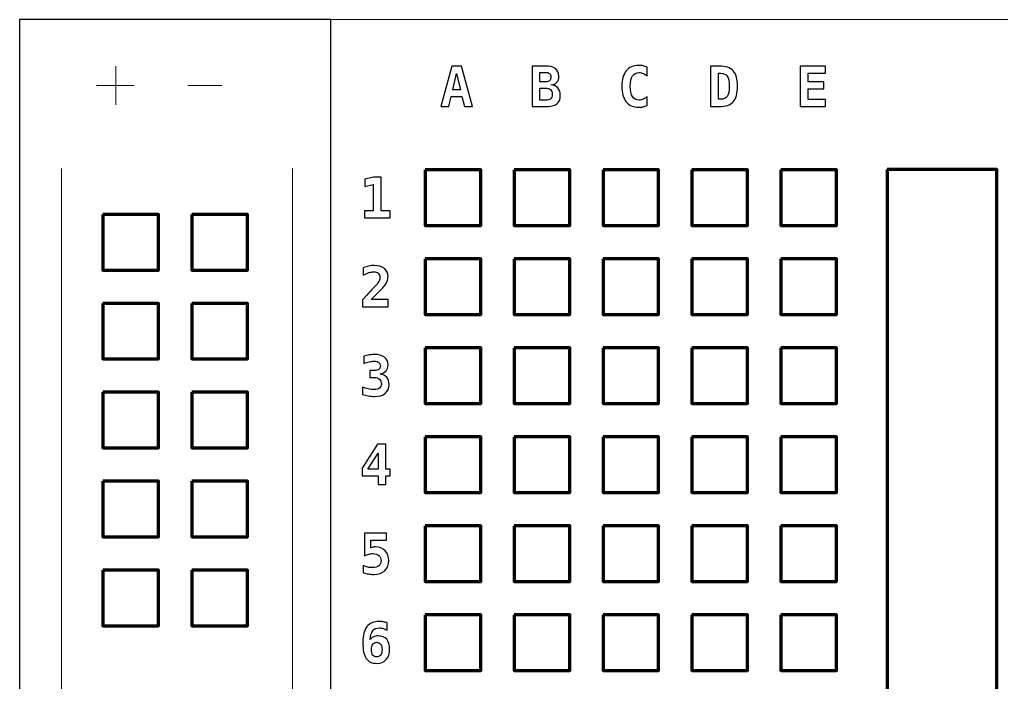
# Model space of a CAD drawing. Header units: centimetres. Extents: x -16.4 to -4.5, y -20.8 to -8.9.
# Drawn here: x -13.135 to -10.331, y -12.86 to -10.968 of the extents above; entities that cross this region are included whole.
import ezdxf

# ---------------------------------------------------------------- set-up
doc = ezdxf.new("R2010")
doc.units = ezdxf.units.CM
doc.header["$MEASUREMENT"] = 0
doc.layers.add('Layer 1', color=7, linetype='Continuous')

msp = doc.modelspace()

# ---------------------------------------------------------------- linework, layer by layer
at = {"layer": 'Layer 1', "color": 250, "lineweight": 25}
msp.add_open_spline([(-13.13514, -10.9682), (-13.13514, -10.9682), (-12.24614, -10.9682), (-12.24614, -10.9682), (-12.24614, -10.9682), (-12.24614, -10.9682), (-12.24614, -19.3502), (-12.24614, -19.3502), (-12.24614, -19.3502), (-12.24614, -19.3502), (-13.13514, -19.3502), (-13.13514, -19.3502), (-13.13514, -19.3502), (-13.13514, -19.3502), (-13.13514, -10.9682), (-13.13514, -10.9682)], degree=3, knots=[0, 0, 0, 0, 0.25, 0.25, 0.25, 0.25, 0.5, 0.5, 0.5, 0.5, 0.75, 0.75, 0.75, 0.75, 1, 1, 1, 1], dxfattribs=at)
at = {"layer": 'Layer 1', "color": 250, "lineweight": 5}
msp.add_open_spline([(-12.24632, -10.9682), (-12.24632, -10.9682), (-8.75382, -10.9682), (-8.75382, -10.9682), (-8.75382, -10.9682), (-8.75382, -10.9682), (-8.75382, -19.3502), (-8.75382, -19.3502), (-8.75382, -19.3502), (-8.75382, -19.3502), (-12.24632, -19.3502), (-12.24632, -19.3502), (-12.24632, -19.3502), (-12.24632, -19.3502), (-12.24632, -10.9682), (-12.24632, -10.9682)], degree=3, knots=[0, 0, 0, 0, 0.25, 0.25, 0.25, 0.25, 0.5, 0.5, 0.5, 0.5, 0.75, 0.75, 0.75, 0.75, 1, 1, 1, 1], dxfattribs=at)
at = {"layer": 'Layer 1', "lineweight": 20}
for points, knots in [([(-12.86072, -11.21167), (-12.86072, -11.21167), (-12.86072, -11.15647), (-12.86072, -11.15647), (-12.86072, -11.15647), (-12.86072, -11.15647), (-12.91574, -11.15647), (-12.91574, -11.15647), (-12.91574, -11.15647), (-12.91574, -11.15647), (-12.86072, -11.15647), (-12.86072, -11.15647), (-12.86072, -11.15647), (-12.86072, -11.15647), (-12.86072, -11.10128), (-12.86072, -11.10128), (-12.86072, -11.10128), (-12.86072, -11.10128), (-12.86072, -11.15647), (-12.86072, -11.15647), (-12.86072, -11.15647), (-12.86072, -11.15647), (-12.80824, -11.15647), (-12.80824, -11.15647), (-12.80824, -11.15647), (-12.80824, -11.15647), (-12.86072, -11.15647), (-12.86072, -11.15647), (-12.86072, -11.15647), (-12.86072, -11.15647), (-12.86072, -11.21167), (-12.86072, -11.21167)], [0, 0, 0, 0, 0.125, 0.125, 0.125, 0.125, 0.25, 0.25, 0.25, 0.25, 0.375, 0.375, 0.375, 0.375, 0.5, 0.5, 0.5, 0.5, 0.625, 0.625, 0.625, 0.625, 0.75, 0.75, 0.75, 0.75, 0.875, 0.875, 0.875, 0.875, 1, 1, 1, 1]), ([(-12.65478, -11.15647), (-12.65478, -11.15647), (-12.55786, -11.15647), (-12.55786, -11.15647), (-12.55786, -11.15647), (-12.55786, -11.15647), (-12.65478, -11.15647), (-12.65478, -11.15647)], [0, 0, 0, 0, 0.5, 0.5, 0.5, 0.5, 1, 1, 1, 1])]:
    msp.add_open_spline(points, degree=3, knots=knots, dxfattribs=at)
at = {"layer": 'Layer 1'}
for points, knots in [([(-11.90055, -11.10072), (-11.90055, -11.10072), (-11.87263, -11.10072), (-11.87263, -11.10072), (-11.87263, -11.10072), (-11.87263, -11.10072), (-11.84145, -11.21624), (-11.84145, -11.21624), (-11.84145, -11.21624), (-11.84145, -11.21624), (-11.86426, -11.21624), (-11.86426, -11.21624), (-11.86426, -11.21624), (-11.86426, -11.21624), (-11.87139, -11.18769), (-11.87139, -11.18769), (-11.87139, -11.18769), (-11.87139, -11.18769), (-11.90195, -11.18769), (-11.90195, -11.18769), (-11.90195, -11.18769), (-11.90195, -11.18769), (-11.90891, -11.21624), (-11.90891, -11.21624), (-11.90891, -11.21624), (-11.90891, -11.21624), (-11.93173, -11.21624), (-11.93173, -11.21624), (-11.93173, -11.21624), (-11.93173, -11.21624), (-11.90055, -11.10072), (-11.90055, -11.10072)], [0, 0, 0, 0, 0.125, 0.125, 0.125, 0.125, 0.25, 0.25, 0.25, 0.25, 0.375, 0.375, 0.375, 0.375, 0.5, 0.5, 0.5, 0.5, 0.625, 0.625, 0.625, 0.625, 0.75, 0.75, 0.75, 0.75, 0.875, 0.875, 0.875, 0.875, 1, 1, 1, 1]), ([(-11.67062, -11.10056), (-11.67062, -11.10056), (-11.63342, -11.10056), (-11.63342, -11.10056), (-11.63342, -11.10056), (-11.62056, -11.10056), (-11.61092, -11.10299), (-11.60445, -11.10788), (-11.60445, -11.10788), (-11.59799, -11.11274), (-11.59474, -11.12003), (-11.59474, -11.12972), (-11.59474, -11.12972), (-11.59474, -11.13717), (-11.59664, -11.14295), (-11.60047, -11.14713), (-11.60047, -11.14713), (-11.60427, -11.15132), (-11.60986, -11.15373), (-11.61723, -11.15441), (-11.61723, -11.15441), (-11.60841, -11.15529), (-11.60179, -11.15824), (-11.59733, -11.16331), (-11.59733, -11.16331), (-11.59287, -11.16836), (-11.59065, -11.17544), (-11.59065, -11.18452), (-11.59065, -11.18452), (-11.59065, -11.19567), (-11.594, -11.20372), (-11.60071, -11.20874), (-11.60071, -11.20874), (-11.60741, -11.21373), (-11.61832, -11.21624), (-11.63342, -11.21624), (-11.63342, -11.21624), (-11.63342, -11.21624), (-11.67062, -11.21624), (-11.67062, -11.21624), (-11.67062, -11.21624), (-11.67062, -11.21624), (-11.67062, -11.10056), (-11.67062, -11.10056)], [0, 0, 0, 0, 0.0909091, 0.0909091, 0.0909091, 0.0909091, 0.1818182, 0.1818182, 0.1818182, 0.1818182, 0.2727273, 0.2727273, 0.2727273, 0.2727273, 0.3636364, 0.3636364, 0.3636364, 0.3636364, 0.4545455, 0.4545455, 0.4545455, 0.4545455, 0.5454545, 0.5454545, 0.5454545, 0.5454545, 0.6363636, 0.6363636, 0.6363636, 0.6363636, 0.7272727, 0.7272727, 0.7272727, 0.7272727, 0.8181818, 0.8181818, 0.8181818, 0.8181818, 0.9090909, 0.9090909, 0.9090909, 0.9090909, 1, 1, 1, 1]), ([(-11.34267, -11.21291), (-11.34629, -11.21476), (-11.35005, -11.21616), (-11.35404, -11.21709), (-11.35404, -11.21709), (-11.358, -11.21801), (-11.36218, -11.21848), (-11.36656, -11.21848), (-11.36656, -11.21848), (-11.38214, -11.21848), (-11.39405, -11.21336), (-11.40223, -11.20309), (-11.40223, -11.20309), (-11.41044, -11.19281), (-11.41454, -11.178), (-11.41454, -11.15859), (-11.41454, -11.15859), (-11.41454, -11.13915), (-11.41044, -11.12431), (-11.40223, -11.11403), (-11.40223, -11.11403), (-11.39405, -11.10376), (-11.38214, -11.09864), (-11.36656, -11.09864), (-11.36656, -11.09864), (-11.36218, -11.09864), (-11.35798, -11.09911), (-11.35396, -11.10004), (-11.35396, -11.10004), (-11.34992, -11.10096), (-11.34618, -11.10236), (-11.34267, -11.10421), (-11.34267, -11.10421), (-11.34267, -11.10421), (-11.34267, -11.12959), (-11.34267, -11.12959), (-11.34267, -11.12959), (-11.34658, -11.12597), (-11.3504, -11.12333), (-11.35407, -11.12164), (-11.35407, -11.12164), (-11.35777, -11.11998), (-11.36157, -11.11913), (-11.3655, -11.11913), (-11.3655, -11.11913), (-11.37385, -11.11913), (-11.38016, -11.12246), (-11.38441, -11.12909), (-11.38441, -11.12909), (-11.38867, -11.13572), (-11.3908, -11.14554), (-11.3908, -11.15859), (-11.3908, -11.15859), (-11.3908, -11.17161), (-11.38867, -11.18141), (-11.38441, -11.18803), (-11.38441, -11.18803), (-11.38016, -11.19466), (-11.37385, -11.19799), (-11.3655, -11.19799), (-11.3655, -11.19799), (-11.36157, -11.19799), (-11.35777, -11.19715), (-11.35407, -11.19548), (-11.35407, -11.19548), (-11.3504, -11.19379), (-11.34658, -11.19115), (-11.34267, -11.18753), (-11.34267, -11.18753), (-11.34267, -11.18753), (-11.34267, -11.21291), (-11.34267, -11.21291)], [0, 0, 0, 0, 0.0555556, 0.0555556, 0.0555556, 0.0555556, 0.1111111, 0.1111111, 0.1111111, 0.1111111, 0.1666667, 0.1666667, 0.1666667, 0.1666667, 0.2222222, 0.2222222, 0.2222222, 0.2222222, 0.2777778, 0.2777778, 0.2777778, 0.2777778, 0.3333333, 0.3333333, 0.3333333, 0.3333333, 0.3888889, 0.3888889, 0.3888889, 0.3888889, 0.4444444, 0.4444444, 0.4444444, 0.4444444, 0.5, 0.5, 0.5, 0.5, 0.5555556, 0.5555556, 0.5555556, 0.5555556, 0.6111111, 0.6111111, 0.6111111, 0.6111111, 0.6666667, 0.6666667, 0.6666667, 0.6666667, 0.7222222, 0.7222222, 0.7222222, 0.7222222, 0.7777778, 0.7777778, 0.7777778, 0.7777778, 0.8333333, 0.8333333, 0.8333333, 0.8333333, 0.8888889, 0.8888889, 0.8888889, 0.8888889, 0.9444444, 0.9444444, 0.9444444, 0.9444444, 1, 1, 1, 1]), ([(-11.1617, -11.10072), (-11.1617, -11.10072), (-11.13725, -11.10072), (-11.13725, -11.10072), (-11.13725, -11.10072), (-11.1184, -11.10072), (-11.1048, -11.10521), (-11.0965, -11.11422), (-11.0965, -11.11422), (-11.08819, -11.12322), (-11.08405, -11.13793), (-11.08405, -11.15838), (-11.08405, -11.15838), (-11.08405, -11.17884), (-11.08819, -11.19361), (-11.0965, -11.20267), (-11.0965, -11.20267), (-11.1048, -11.21172), (-11.1184, -11.21624), (-11.13725, -11.21624), (-11.13725, -11.21624), (-11.13725, -11.21624), (-11.1617, -11.21624), (-11.1617, -11.21624), (-11.1617, -11.21624), (-11.1617, -11.21624), (-11.1617, -11.10072), (-11.1617, -11.10072)], [0, 0, 0, 0, 0.1428571, 0.1428571, 0.1428571, 0.1428571, 0.2857143, 0.2857143, 0.2857143, 0.2857143, 0.4285714, 0.4285714, 0.4285714, 0.4285714, 0.5714286, 0.5714286, 0.5714286, 0.5714286, 0.7142857, 0.7142857, 0.7142857, 0.7142857, 0.8571429, 0.8571429, 0.8571429, 0.8571429, 1, 1, 1, 1]), ([(-10.83335, -11.21624), (-10.83335, -11.21624), (-10.9053, -11.21624), (-10.9053, -11.21624), (-10.9053, -11.21624), (-10.9053, -11.21624), (-10.9053, -11.10072), (-10.9053, -11.10072), (-10.9053, -11.10072), (-10.9053, -11.10072), (-10.83335, -11.10072), (-10.83335, -11.10072), (-10.83335, -11.10072), (-10.83335, -11.10072), (-10.83335, -11.12085), (-10.83335, -11.12085), (-10.83335, -11.12085), (-10.83335, -11.12085), (-10.88249, -11.12085), (-10.88249, -11.12085), (-10.88249, -11.12085), (-10.88249, -11.12085), (-10.88249, -11.14575), (-10.88249, -11.14575), (-10.88249, -11.14575), (-10.88249, -11.14575), (-10.838, -11.14575), (-10.838, -11.14575), (-10.838, -11.14575), (-10.838, -11.14575), (-10.838, -11.16588), (-10.838, -11.16588), (-10.838, -11.16588), (-10.838, -11.16588), (-10.88249, -11.16588), (-10.88249, -11.16588), (-10.88249, -11.16588), (-10.88249, -11.16588), (-10.88249, -11.19612), (-10.88249, -11.19612), (-10.88249, -11.19612), (-10.88249, -11.19612), (-10.83335, -11.19612), (-10.83335, -11.19612), (-10.83335, -11.19612), (-10.83335, -11.19612), (-10.83335, -11.21624), (-10.83335, -11.21624)], [0, 0, 0, 0, 0.0833333, 0.0833333, 0.0833333, 0.0833333, 0.1666667, 0.1666667, 0.1666667, 0.1666667, 0.25, 0.25, 0.25, 0.25, 0.3333333, 0.3333333, 0.3333333, 0.3333333, 0.4166667, 0.4166667, 0.4166667, 0.4166667, 0.5, 0.5, 0.5, 0.5, 0.5833333, 0.5833333, 0.5833333, 0.5833333, 0.6666667, 0.6666667, 0.6666667, 0.6666667, 0.75, 0.75, 0.75, 0.75, 0.8333333, 0.8333333, 0.8333333, 0.8333333, 0.9166667, 0.9166667, 0.9166667, 0.9166667, 1, 1, 1, 1]), ([(-11.88663, -11.12161), (-11.88663, -11.12161), (-11.89738, -11.16889), (-11.89738, -11.16889), (-11.89738, -11.16889), (-11.89738, -11.16889), (-11.8758, -11.16889), (-11.8758, -11.16889), (-11.8758, -11.16889), (-11.8758, -11.16889), (-11.88663, -11.12161), (-11.88663, -11.12161)], [0, 0, 0, 0, 0.3333333, 0.3333333, 0.3333333, 0.3333333, 0.6666667, 0.6666667, 0.6666667, 0.6666667, 1, 1, 1, 1]), ([(-11.64858, -11.11873), (-11.64858, -11.11873), (-11.64858, -11.14559), (-11.64858, -11.14559), (-11.64858, -11.14559), (-11.64858, -11.14559), (-11.63342, -11.14559), (-11.63342, -11.14559), (-11.63342, -11.14559), (-11.62764, -11.14559), (-11.62352, -11.14456), (-11.62106, -11.1425), (-11.62106, -11.1425), (-11.61861, -11.14044), (-11.61739, -11.13704), (-11.61739, -11.13228), (-11.61739, -11.13228), (-11.61739, -11.12753), (-11.61863, -11.1241), (-11.62114, -11.12196), (-11.62114, -11.12196), (-11.62365, -11.11982), (-11.62774, -11.11873), (-11.63342, -11.11873), (-11.63342, -11.11873), (-11.63342, -11.11873), (-11.64858, -11.11873), (-11.64858, -11.11873)], [0, 0, 0, 0, 0.1428571, 0.1428571, 0.1428571, 0.1428571, 0.2857143, 0.2857143, 0.2857143, 0.2857143, 0.4285714, 0.4285714, 0.4285714, 0.4285714, 0.5714286, 0.5714286, 0.5714286, 0.5714286, 0.7142857, 0.7142857, 0.7142857, 0.7142857, 0.8571429, 0.8571429, 0.8571429, 0.8571429, 1, 1, 1, 1]), ([(-11.13889, -11.1213), (-11.13889, -11.1213), (-11.13889, -11.19567), (-11.13889, -11.19567), (-11.13889, -11.19567), (-11.13889, -11.19567), (-11.13271, -11.19567), (-11.13271, -11.19567), (-11.13271, -11.19567), (-11.12373, -11.19567), (-11.11731, -11.19284), (-11.11351, -11.18719), (-11.11351, -11.18719), (-11.10968, -11.18154), (-11.10778, -11.17192), (-11.10778, -11.15838), (-11.10778, -11.15838), (-11.10778, -11.14491), (-11.10968, -11.13535), (-11.11351, -11.12972), (-11.11351, -11.12972), (-11.11731, -11.1241), (-11.12373, -11.1213), (-11.13271, -11.1213), (-11.13271, -11.1213), (-11.13271, -11.1213), (-11.13889, -11.1213), (-11.13889, -11.1213)], [0, 0, 0, 0, 0.1428571, 0.1428571, 0.1428571, 0.1428571, 0.2857143, 0.2857143, 0.2857143, 0.2857143, 0.4285714, 0.4285714, 0.4285714, 0.4285714, 0.5714286, 0.5714286, 0.5714286, 0.5714286, 0.7142857, 0.7142857, 0.7142857, 0.7142857, 0.8571429, 0.8571429, 0.8571429, 0.8571429, 1, 1, 1, 1]), ([(-11.64858, -11.16376), (-11.64858, -11.16376), (-11.64858, -11.19799), (-11.64858, -11.19799), (-11.64858, -11.19799), (-11.64858, -11.19799), (-11.63342, -11.19799), (-11.63342, -11.19799), (-11.63342, -11.19799), (-11.62613, -11.19799), (-11.62106, -11.19675), (-11.61813, -11.19427), (-11.61813, -11.19427), (-11.61523, -11.19178), (-11.61377, -11.18748), (-11.61377, -11.18135), (-11.61377, -11.18135), (-11.61377, -11.17509), (-11.6153, -11.1706), (-11.61834, -11.16786), (-11.61834, -11.16786), (-11.62138, -11.16514), (-11.6264, -11.16376), (-11.63342, -11.16376), (-11.63342, -11.16376), (-11.63342, -11.16376), (-11.64858, -11.16376), (-11.64858, -11.16376)], [0, 0, 0, 0, 0.1428571, 0.1428571, 0.1428571, 0.1428571, 0.2857143, 0.2857143, 0.2857143, 0.2857143, 0.4285714, 0.4285714, 0.4285714, 0.4285714, 0.5714286, 0.5714286, 0.5714286, 0.5714286, 0.7142857, 0.7142857, 0.7142857, 0.7142857, 0.8571429, 0.8571429, 0.8571429, 0.8571429, 1, 1, 1, 1]), ([(-12.1503, -11.51362), (-12.1503, -11.51362), (-12.12477, -11.51362), (-12.12477, -11.51362), (-12.12477, -11.51362), (-12.12477, -11.51362), (-12.12477, -11.43864), (-12.12477, -11.43864), (-12.12477, -11.43864), (-12.12477, -11.43864), (-12.1485, -11.44453), (-12.1485, -11.44453), (-12.1485, -11.44453), (-12.1485, -11.44453), (-12.1485, -11.42395), (-12.1485, -11.42395), (-12.1485, -11.42395), (-12.1485, -11.42395), (-12.12461, -11.41822), (-12.12461, -11.41822), (-12.12461, -11.41822), (-12.12461, -11.41822), (-12.10256, -11.41822), (-12.10256, -11.41822), (-12.10256, -11.41822), (-12.10256, -11.41822), (-12.10256, -11.51362), (-12.10256, -11.51362), (-12.10256, -11.51362), (-12.10256, -11.51362), (-12.07703, -11.51362), (-12.07703, -11.51362), (-12.07703, -11.51362), (-12.07703, -11.51362), (-12.07703, -11.53374), (-12.07703, -11.53374), (-12.07703, -11.53374), (-12.07703, -11.53374), (-12.1503, -11.53374), (-12.1503, -11.53374), (-12.1503, -11.53374), (-12.1503, -11.53374), (-12.1503, -11.51362), (-12.1503, -11.51362)], [0, 0, 0, 0, 0.0909091, 0.0909091, 0.0909091, 0.0909091, 0.1818182, 0.1818182, 0.1818182, 0.1818182, 0.2727273, 0.2727273, 0.2727273, 0.2727273, 0.3636364, 0.3636364, 0.3636364, 0.3636364, 0.4545455, 0.4545455, 0.4545455, 0.4545455, 0.5454545, 0.5454545, 0.5454545, 0.5454545, 0.6363636, 0.6363636, 0.6363636, 0.6363636, 0.7272727, 0.7272727, 0.7272727, 0.7272727, 0.8181818, 0.8181818, 0.8181818, 0.8181818, 0.9090909, 0.9090909, 0.9090909, 0.9090909, 1, 1, 1, 1]), ([(-12.13129, -11.76762), (-12.13129, -11.76762), (-12.08263, -11.76762), (-12.08263, -11.76762), (-12.08263, -11.76762), (-12.08263, -11.76762), (-12.08263, -11.78774), (-12.08263, -11.78774), (-12.08263, -11.78774), (-12.08263, -11.78774), (-12.15595, -11.78774), (-12.15595, -11.78774), (-12.15595, -11.78774), (-12.15595, -11.78774), (-12.15595, -11.76822), (-12.15595, -11.76822), (-12.15595, -11.76822), (-12.15595, -11.76822), (-12.14356, -11.7551), (-12.14356, -11.7551), (-12.14356, -11.7551), (-12.12889, -11.73946), (-12.11996, -11.72985), (-12.11682, -11.72623), (-12.11682, -11.72623), (-12.11296, -11.72179), (-12.11016, -11.71786), (-12.10847, -11.71443), (-12.10847, -11.71443), (-12.10676, -11.71099), (-12.10591, -11.70761), (-12.10591, -11.70426), (-12.10591, -11.70426), (-12.10591, -11.69911), (-12.10747, -11.69512), (-12.11059, -11.69232), (-12.11059, -11.69232), (-12.1137, -11.68949), (-12.11814, -11.6881), (-12.12385, -11.6881), (-12.12385, -11.6881), (-12.12794, -11.6881), (-12.13251, -11.68891), (-12.13758, -11.69052), (-12.13758, -11.69052), (-12.14267, -11.69216), (-12.14795, -11.69451), (-12.15347, -11.6976), (-12.15347, -11.6976), (-12.15347, -11.6976), (-12.15347, -11.67632), (-12.15347, -11.67632), (-12.15347, -11.67632), (-12.14795, -11.67431), (-12.14256, -11.67278), (-12.13726, -11.67172), (-12.13726, -11.67172), (-12.13198, -11.67066), (-12.12691, -11.67014), (-12.12208, -11.67014), (-12.12208, -11.67014), (-12.10985, -11.67014), (-12.10023, -11.67299), (-12.09326, -11.67869), (-12.09326, -11.67869), (-12.08627, -11.68437), (-12.08279, -11.69216), (-12.08279, -11.70201), (-12.08279, -11.70201), (-12.08279, -11.70656), (-12.08355, -11.71081), (-12.08506, -11.71477), (-12.08506, -11.71477), (-12.08659, -11.71876), (-12.0892, -11.72317), (-12.09292, -11.728), (-12.09292, -11.728), (-12.09564, -11.73151), (-12.10314, -11.73941), (-12.11542, -11.75169), (-12.11542, -11.75169), (-12.12208, -11.75832), (-12.12736, -11.76365), (-12.13129, -11.76762)], [0, 0, 0, 0, 0.047619, 0.047619, 0.047619, 0.047619, 0.0952381, 0.0952381, 0.0952381, 0.0952381, 0.1428571, 0.1428571, 0.1428571, 0.1428571, 0.1904762, 0.1904762, 0.1904762, 0.1904762, 0.2380952, 0.2380952, 0.2380952, 0.2380952, 0.2857143, 0.2857143, 0.2857143, 0.2857143, 0.3333333, 0.3333333, 0.3333333, 0.3333333, 0.3809524, 0.3809524, 0.3809524, 0.3809524, 0.4285714, 0.4285714, 0.4285714, 0.4285714, 0.4761905, 0.4761905, 0.4761905, 0.4761905, 0.5238095, 0.5238095, 0.5238095, 0.5238095, 0.5714286, 0.5714286, 0.5714286, 0.5714286, 0.6190476, 0.6190476, 0.6190476, 0.6190476, 0.6666667, 0.6666667, 0.6666667, 0.6666667, 0.7142857, 0.7142857, 0.7142857, 0.7142857, 0.7619048, 0.7619048, 0.7619048, 0.7619048, 0.8095238, 0.8095238, 0.8095238, 0.8095238, 0.8571429, 0.8571429, 0.8571429, 0.8571429, 0.9047619, 0.9047619, 0.9047619, 0.9047619, 0.952381, 0.952381, 0.952381, 0.952381, 1, 1, 1, 1]), ([(-12.12239, -11.99006), (-12.12239, -11.99006), (-12.13462, -11.99006), (-12.13462, -11.99006), (-12.13462, -11.99006), (-12.13462, -11.99006), (-12.13462, -11.96993), (-12.13462, -11.96993), (-12.13462, -11.96993), (-12.13462, -11.96993), (-12.12239, -11.96993), (-12.12239, -11.96993), (-12.12239, -11.96993), (-12.11674, -11.96993), (-12.11233, -11.96882), (-12.10921, -11.96658), (-12.10921, -11.96658), (-12.1061, -11.96433), (-12.10454, -11.96116), (-12.10454, -11.9571), (-12.10454, -11.9571), (-12.10454, -11.95282), (-12.1061, -11.94946), (-12.10921, -11.94706), (-12.10921, -11.94706), (-12.11233, -11.94466), (-12.11674, -11.94347), (-12.12239, -11.94347), (-12.12239, -11.94347), (-12.12672, -11.94347), (-12.13137, -11.94402), (-12.13631, -11.94511), (-12.13631, -11.94511), (-12.14127, -11.94619), (-12.14639, -11.94777), (-12.1517, -11.94983), (-12.1517, -11.94983), (-12.1517, -11.94983), (-12.1517, -11.9291), (-12.1517, -11.9291), (-12.1517, -11.9291), (-12.14639, -11.92749), (-12.14116, -11.92628), (-12.13602, -11.9254), (-12.13602, -11.9254), (-12.13084, -11.92456), (-12.12591, -11.92414), (-12.12115, -11.92414), (-12.12115, -11.92414), (-12.10898, -11.92414), (-12.0995, -11.9268), (-12.09271, -11.93211), (-12.09271, -11.93211), (-12.0859, -11.93742), (-12.0825, -11.94474), (-12.0825, -11.95409), (-12.0825, -11.95409), (-12.0825, -11.96093), (-12.08445, -11.96655), (-12.08838, -11.97091), (-12.08838, -11.97091), (-12.09229, -11.97527), (-12.09788, -11.97812), (-12.10515, -11.97944), (-12.10515, -11.97944), (-12.09691, -11.98089), (-12.0906, -11.98419), (-12.08627, -11.98932), (-12.08627, -11.98932), (-12.08194, -11.99444), (-12.07978, -12.0012), (-12.07978, -12.00955), (-12.07978, -12.00955), (-12.07978, -12.02074), (-12.08337, -12.02927), (-12.09052, -12.03516), (-12.09052, -12.03516), (-12.0977, -12.04105), (-12.1081, -12.04398), (-12.12179, -12.04398), (-12.12179, -12.04398), (-12.1276, -12.04398), (-12.13333, -12.04348), (-12.13898, -12.04251), (-12.13898, -12.04251), (-12.14462, -12.04153), (-12.15003, -12.0401), (-12.15518, -12.03825), (-12.15518, -12.03825), (-12.15518, -12.03825), (-12.15518, -12.01705), (-12.15518, -12.01705), (-12.15518, -12.01705), (-12.15032, -12.01948), (-12.1451, -12.02133), (-12.13947, -12.02259), (-12.13947, -12.02259), (-12.13388, -12.02386), (-12.12797, -12.02449), (-12.12179, -12.02449), (-12.12179, -12.02449), (-12.11558, -12.02449), (-12.11069, -12.02307), (-12.10707, -12.02019), (-12.10707, -12.02019), (-12.10346, -12.01734), (-12.10166, -12.01348), (-12.10166, -12.00862), (-12.10166, -12.00862), (-12.10166, -12.00271), (-12.10346, -11.99811), (-12.10707, -11.99489), (-12.10707, -11.99489), (-12.11069, -11.99167), (-12.11579, -11.99006), (-12.12239, -11.99006)], [0, 0, 0, 0, 0.0344828, 0.0344828, 0.0344828, 0.0344828, 0.0689655, 0.0689655, 0.0689655, 0.0689655, 0.1034483, 0.1034483, 0.1034483, 0.1034483, 0.137931, 0.137931, 0.137931, 0.137931, 0.1724138, 0.1724138, 0.1724138, 0.1724138, 0.2068966, 0.2068966, 0.2068966, 0.2068966, 0.2413793, 0.2413793, 0.2413793, 0.2413793, 0.2758621, 0.2758621, 0.2758621, 0.2758621, 0.3103448, 0.3103448, 0.3103448, 0.3103448, 0.3448276, 0.3448276, 0.3448276, 0.3448276, 0.3793103, 0.3793103, 0.3793103, 0.3793103, 0.4137931, 0.4137931, 0.4137931, 0.4137931, 0.4482759, 0.4482759, 0.4482759, 0.4482759, 0.4827586, 0.4827586, 0.4827586, 0.4827586, 0.5172414, 0.5172414, 0.5172414, 0.5172414, 0.5517241, 0.5517241, 0.5517241, 0.5517241, 0.5862069, 0.5862069, 0.5862069, 0.5862069, 0.6206897, 0.6206897, 0.6206897, 0.6206897, 0.6551724, 0.6551724, 0.6551724, 0.6551724, 0.6896552, 0.6896552, 0.6896552, 0.6896552, 0.7241379, 0.7241379, 0.7241379, 0.7241379, 0.7586207, 0.7586207, 0.7586207, 0.7586207, 0.7931034, 0.7931034, 0.7931034, 0.7931034, 0.8275862, 0.8275862, 0.8275862, 0.8275862, 0.862069, 0.862069, 0.862069, 0.862069, 0.8965517, 0.8965517, 0.8965517, 0.8965517, 0.9310345, 0.9310345, 0.9310345, 0.9310345, 0.9655172, 0.9655172, 0.9655172, 0.9655172, 1, 1, 1, 1]), ([(-12.11315, -12.18022), (-12.11315, -12.18022), (-12.08925, -12.18022), (-12.08925, -12.18022), (-12.08925, -12.18022), (-12.08925, -12.18022), (-12.08925, -12.25124), (-12.08925, -12.25124), (-12.08925, -12.25124), (-12.08925, -12.25124), (-12.07658, -12.25124), (-12.07658, -12.25124), (-12.07658, -12.25124), (-12.07658, -12.25124), (-12.07658, -12.27081), (-12.07658, -12.27081), (-12.07658, -12.27081), (-12.07658, -12.27081), (-12.08925, -12.27081), (-12.08925, -12.27081), (-12.08925, -12.27081), (-12.08925, -12.27081), (-12.08925, -12.29574), (-12.08925, -12.29574), (-12.08925, -12.29574), (-12.08925, -12.29574), (-12.11114, -12.29574), (-12.11114, -12.29574), (-12.11114, -12.29574), (-12.11114, -12.29574), (-12.11114, -12.27081), (-12.11114, -12.27081), (-12.11114, -12.27081), (-12.11114, -12.27081), (-12.15695, -12.27081), (-12.15695, -12.27081), (-12.15695, -12.27081), (-12.15695, -12.27081), (-12.15695, -12.24868), (-12.15695, -12.24868), (-12.15695, -12.24868), (-12.15695, -12.24868), (-12.11315, -12.18022), (-12.11315, -12.18022)], [0, 0, 0, 0, 0.0909091, 0.0909091, 0.0909091, 0.0909091, 0.1818182, 0.1818182, 0.1818182, 0.1818182, 0.2727273, 0.2727273, 0.2727273, 0.2727273, 0.3636364, 0.3636364, 0.3636364, 0.3636364, 0.4545455, 0.4545455, 0.4545455, 0.4545455, 0.5454545, 0.5454545, 0.5454545, 0.5454545, 0.6363636, 0.6363636, 0.6363636, 0.6363636, 0.7272727, 0.7272727, 0.7272727, 0.7272727, 0.8181818, 0.8181818, 0.8181818, 0.8181818, 0.9090909, 0.9090909, 0.9090909, 0.9090909, 1, 1, 1, 1]), ([(-12.11114, -12.2056), (-12.11114, -12.2056), (-12.14032, -12.25124), (-12.14032, -12.25124), (-12.14032, -12.25124), (-12.14032, -12.25124), (-12.11114, -12.25124), (-12.11114, -12.25124), (-12.11114, -12.25124), (-12.11114, -12.25124), (-12.11114, -12.2056), (-12.11114, -12.2056)], [0, 0, 0, 0, 0.3333333, 0.3333333, 0.3333333, 0.3333333, 0.6666667, 0.6666667, 0.6666667, 0.6666667, 1, 1, 1, 1]), ([(-12.14993, -12.43422), (-12.14993, -12.43422), (-12.0872, -12.43422), (-12.0872, -12.43422), (-12.0872, -12.43422), (-12.0872, -12.43422), (-12.0872, -12.45435), (-12.0872, -12.45435), (-12.0872, -12.45435), (-12.0872, -12.45435), (-12.13145, -12.45435), (-12.13145, -12.45435), (-12.13145, -12.45435), (-12.13145, -12.45435), (-12.13145, -12.47577), (-12.13145, -12.47577), (-12.13145, -12.47577), (-12.1296, -12.47505), (-12.1276, -12.47452), (-12.12548, -12.47418), (-12.12548, -12.47418), (-12.12337, -12.47384), (-12.12113, -12.47368), (-12.11875, -12.47368), (-12.11875, -12.47368), (-12.10731, -12.47368), (-12.09802, -12.4773), (-12.09089, -12.48451), (-12.09089, -12.48451), (-12.08379, -12.49174), (-12.08023, -12.50112), (-12.08023, -12.51269), (-12.08023, -12.51269), (-12.08023, -12.52481), (-12.08408, -12.53437), (-12.09178, -12.54142), (-12.09178, -12.54142), (-12.0995, -12.54847), (-12.11001, -12.55198), (-12.12332, -12.55198), (-12.12332, -12.55198), (-12.12826, -12.55198), (-12.13327, -12.55156), (-12.13832, -12.55074), (-12.13832, -12.55074), (-12.14335, -12.54992), (-12.14853, -12.54868), (-12.15378, -12.54702), (-12.15378, -12.54702), (-12.15378, -12.54702), (-12.15378, -12.52645), (-12.15378, -12.52645), (-12.15378, -12.52645), (-12.14951, -12.52856), (-12.1451, -12.53014), (-12.14061, -12.5312), (-12.14061, -12.5312), (-12.1361, -12.53226), (-12.13156, -12.53278), (-12.12701, -12.53278), (-12.12701, -12.53278), (-12.11899, -12.53278), (-12.11286, -12.53107), (-12.10869, -12.52763), (-12.10869, -12.52763), (-12.10451, -12.5242), (-12.10243, -12.51924), (-12.10243, -12.51269), (-12.10243, -12.51269), (-12.10243, -12.50664), (-12.10451, -12.50181), (-12.10866, -12.49816), (-12.10866, -12.49816), (-12.11281, -12.49454), (-12.11835, -12.49272), (-12.12525, -12.49272), (-12.12525, -12.49272), (-12.12934, -12.49272), (-12.13341, -12.49322), (-12.13753, -12.49423), (-12.13753, -12.49423), (-12.14161, -12.49523), (-12.14576, -12.49676), (-12.14993, -12.49877), (-12.14993, -12.49877), (-12.14993, -12.49877), (-12.14993, -12.43422), (-12.14993, -12.43422)], [0, 0, 0, 0, 0.0454545, 0.0454545, 0.0454545, 0.0454545, 0.0909091, 0.0909091, 0.0909091, 0.0909091, 0.1363636, 0.1363636, 0.1363636, 0.1363636, 0.1818182, 0.1818182, 0.1818182, 0.1818182, 0.2272727, 0.2272727, 0.2272727, 0.2272727, 0.2727273, 0.2727273, 0.2727273, 0.2727273, 0.3181818, 0.3181818, 0.3181818, 0.3181818, 0.3636364, 0.3636364, 0.3636364, 0.3636364, 0.4090909, 0.4090909, 0.4090909, 0.4090909, 0.4545455, 0.4545455, 0.4545455, 0.4545455, 0.5, 0.5, 0.5, 0.5, 0.5454545, 0.5454545, 0.5454545, 0.5454545, 0.5909091, 0.5909091, 0.5909091, 0.5909091, 0.6363636, 0.6363636, 0.6363636, 0.6363636, 0.6818182, 0.6818182, 0.6818182, 0.6818182, 0.7272727, 0.7272727, 0.7272727, 0.7272727, 0.7727273, 0.7727273, 0.7727273, 0.7727273, 0.8181818, 0.8181818, 0.8181818, 0.8181818, 0.8636364, 0.8636364, 0.8636364, 0.8636364, 0.9090909, 0.9090909, 0.9090909, 0.9090909, 0.9545455, 0.9545455, 0.9545455, 0.9545455, 1, 1, 1, 1]), ([(-12.08519, -12.69094), (-12.08519, -12.69094), (-12.08519, -12.71167), (-12.08519, -12.71167), (-12.08519, -12.71167), (-12.08925, -12.70935), (-12.09316, -12.70761), (-12.09691, -12.70645), (-12.09691, -12.70645), (-12.10063, -12.70528), (-12.10422, -12.7047), (-12.10768, -12.7047), (-12.10768, -12.7047), (-12.11592, -12.7047), (-12.12221, -12.70748), (-12.12651, -12.71302), (-12.12651, -12.71302), (-12.13082, -12.71857), (-12.13306, -12.72675), (-12.13327, -12.73758), (-12.13327, -12.73758), (-12.13084, -12.73423), (-12.12775, -12.73172), (-12.124, -12.73003), (-12.124, -12.73003), (-12.12023, -12.72837), (-12.11579, -12.72752), (-12.11069, -12.72752), (-12.11069, -12.72752), (-12.10026, -12.72752), (-12.09223, -12.73082), (-12.08656, -12.7374), (-12.08656, -12.7374), (-12.08089, -12.74397), (-12.07806, -12.7533), (-12.07806, -12.76537), (-12.07806, -12.76537), (-12.07806, -12.77831), (-12.08126, -12.78834), (-12.08761, -12.79547), (-12.08761, -12.79547), (-12.09398, -12.80258), (-12.10293, -12.80614), (-12.1145, -12.80614), (-12.1145, -12.80614), (-12.12857, -12.80614), (-12.13879, -12.80142), (-12.14515, -12.79199), (-12.14515, -12.79199), (-12.15151, -12.78253), (-12.15471, -12.76729), (-12.15471, -12.74625), (-12.15471, -12.74625), (-12.15471, -12.72625), (-12.15083, -12.71125), (-12.14304, -12.70127), (-12.14304, -12.70127), (-12.13525, -12.69129), (-12.12358, -12.68629), (-12.108, -12.68629), (-12.108, -12.68629), (-12.10438, -12.68629), (-12.10066, -12.68669), (-12.09683, -12.68746), (-12.09683, -12.68746), (-12.09297, -12.68822), (-12.08909, -12.68938), (-12.08519, -12.69094)], [0, 0, 0, 0, 0.0588235, 0.0588235, 0.0588235, 0.0588235, 0.1176471, 0.1176471, 0.1176471, 0.1176471, 0.1764706, 0.1764706, 0.1764706, 0.1764706, 0.2352941, 0.2352941, 0.2352941, 0.2352941, 0.2941176, 0.2941176, 0.2941176, 0.2941176, 0.3529412, 0.3529412, 0.3529412, 0.3529412, 0.4117647, 0.4117647, 0.4117647, 0.4117647, 0.4705882, 0.4705882, 0.4705882, 0.4705882, 0.5294118, 0.5294118, 0.5294118, 0.5294118, 0.5882353, 0.5882353, 0.5882353, 0.5882353, 0.6470588, 0.6470588, 0.6470588, 0.6470588, 0.7058824, 0.7058824, 0.7058824, 0.7058824, 0.7647059, 0.7647059, 0.7647059, 0.7647059, 0.8235294, 0.8235294, 0.8235294, 0.8235294, 0.8823529, 0.8823529, 0.8823529, 0.8823529, 0.9411765, 0.9411765, 0.9411765, 0.9411765, 1, 1, 1, 1]), ([(-12.1151, -12.74585), (-12.12004, -12.74585), (-12.12382, -12.74765), (-12.12643, -12.75124), (-12.12643, -12.75124), (-12.12905, -12.75483), (-12.13034, -12.76001), (-12.13034, -12.76682), (-12.13034, -12.76682), (-12.13034, -12.77358), (-12.12905, -12.77876), (-12.12643, -12.78235), (-12.12643, -12.78235), (-12.12382, -12.78594), (-12.12004, -12.78774), (-12.1151, -12.78774), (-12.1151, -12.78774), (-12.11014, -12.78774), (-12.10634, -12.78594), (-12.10369, -12.78235), (-12.10369, -12.78235), (-12.10103, -12.77876), (-12.09971, -12.77358), (-12.09971, -12.76682), (-12.09971, -12.76682), (-12.09971, -12.76006), (-12.10103, -12.75488), (-12.10369, -12.75126), (-12.10369, -12.75126), (-12.10634, -12.74765), (-12.11014, -12.74585), (-12.1151, -12.74585)], [0, 0, 0, 0, 0.125, 0.125, 0.125, 0.125, 0.25, 0.25, 0.25, 0.25, 0.375, 0.375, 0.375, 0.375, 0.5, 0.5, 0.5, 0.5, 0.625, 0.625, 0.625, 0.625, 0.75, 0.75, 0.75, 0.75, 0.875, 0.875, 0.875, 0.875, 1, 1, 1, 1])]:
    msp.add_open_spline(points, degree=3, knots=knots, dxfattribs=at)
at = {"layer": 'Layer 1', "color": 1, "lineweight": 20}
msp.add_open_spline([(-13.01576, -11.39342), (-13.01576, -11.39342), (-13.01576, -18.92579), (-13.01576, -18.92579)], degree=3, dxfattribs=at)
at = {"layer": 'Layer 1', "color": 186, "lineweight": 20}
msp.add_open_spline([(-12.35536, -11.39342), (-12.35536, -11.39342), (-12.35536, -18.92579), (-12.35536, -18.92579)], degree=3, dxfattribs=at)
at = {"layer": 'Layer 1', "color": 250, "lineweight": 158}
for points in [[(-11.97644, -11.39723), (-11.97644, -11.39723), (-11.81769, -11.39723), (-11.81769, -11.39723), (-11.81769, -11.39723), (-11.81769, -11.39723), (-11.81769, -11.55598), (-11.81769, -11.55598), (-11.81769, -11.55598), (-11.81769, -11.55598), (-11.97644, -11.55598), (-11.97644, -11.55598), (-11.97644, -11.55598), (-11.97644, -11.55598), (-11.97644, -11.39723), (-11.97644, -11.39723)], [(-11.72244, -11.39723), (-11.72244, -11.39723), (-11.56369, -11.39723), (-11.56369, -11.39723), (-11.56369, -11.39723), (-11.56369, -11.39723), (-11.56369, -11.55598), (-11.56369, -11.55598), (-11.56369, -11.55598), (-11.56369, -11.55598), (-11.72244, -11.55598), (-11.72244, -11.55598), (-11.72244, -11.55598), (-11.72244, -11.55598), (-11.72244, -11.39723), (-11.72244, -11.39723)], [(-11.46844, -11.39723), (-11.46844, -11.39723), (-11.30969, -11.39723), (-11.30969, -11.39723), (-11.30969, -11.39723), (-11.30969, -11.39723), (-11.30969, -11.55598), (-11.30969, -11.55598), (-11.30969, -11.55598), (-11.30969, -11.55598), (-11.46844, -11.55598), (-11.46844, -11.55598), (-11.46844, -11.55598), (-11.46844, -11.55598), (-11.46844, -11.39723), (-11.46844, -11.39723)], [(-11.21444, -11.39723), (-11.21444, -11.39723), (-11.05569, -11.39723), (-11.05569, -11.39723), (-11.05569, -11.39723), (-11.05569, -11.39723), (-11.05569, -11.55598), (-11.05569, -11.55598), (-11.05569, -11.55598), (-11.05569, -11.55598), (-11.21444, -11.55598), (-11.21444, -11.55598), (-11.21444, -11.55598), (-11.21444, -11.55598), (-11.21444, -11.39723), (-11.21444, -11.39723)], [(-10.96044, -11.39723), (-10.96044, -11.39723), (-10.80169, -11.39723), (-10.80169, -11.39723), (-10.80169, -11.39723), (-10.80169, -11.39723), (-10.80169, -11.55598), (-10.80169, -11.55598), (-10.80169, -11.55598), (-10.80169, -11.55598), (-10.96044, -11.55598), (-10.96044, -11.55598), (-10.96044, -11.55598), (-10.96044, -11.55598), (-10.96044, -11.39723), (-10.96044, -11.39723)], [(-12.89701, -11.52423), (-12.89701, -11.52423), (-12.73826, -11.52423), (-12.73826, -11.52423), (-12.73826, -11.52423), (-12.73826, -11.52423), (-12.73826, -11.68298), (-12.73826, -11.68298), (-12.73826, -11.68298), (-12.73826, -11.68298), (-12.89701, -11.68298), (-12.89701, -11.68298), (-12.89701, -11.68298), (-12.89701, -11.68298), (-12.89701, -11.52423), (-12.89701, -11.52423)], [(-12.64301, -11.52423), (-12.64301, -11.52423), (-12.48426, -11.52423), (-12.48426, -11.52423), (-12.48426, -11.52423), (-12.48426, -11.52423), (-12.48426, -11.68298), (-12.48426, -11.68298), (-12.48426, -11.68298), (-12.48426, -11.68298), (-12.64301, -11.68298), (-12.64301, -11.68298), (-12.64301, -11.68298), (-12.64301, -11.68298), (-12.64301, -11.52423), (-12.64301, -11.52423)], [(-11.97644, -11.65123), (-11.97644, -11.65123), (-11.81769, -11.65123), (-11.81769, -11.65123), (-11.81769, -11.65123), (-11.81769, -11.65123), (-11.81769, -11.80998), (-11.81769, -11.80998), (-11.81769, -11.80998), (-11.81769, -11.80998), (-11.97644, -11.80998), (-11.97644, -11.80998), (-11.97644, -11.80998), (-11.97644, -11.80998), (-11.97644, -11.65123), (-11.97644, -11.65123)], [(-11.72244, -11.65123), (-11.72244, -11.65123), (-11.56369, -11.65123), (-11.56369, -11.65123), (-11.56369, -11.65123), (-11.56369, -11.65123), (-11.56369, -11.80998), (-11.56369, -11.80998), (-11.56369, -11.80998), (-11.56369, -11.80998), (-11.72244, -11.80998), (-11.72244, -11.80998), (-11.72244, -11.80998), (-11.72244, -11.80998), (-11.72244, -11.65123), (-11.72244, -11.65123)], [(-11.46844, -11.65123), (-11.46844, -11.65123), (-11.30969, -11.65123), (-11.30969, -11.65123), (-11.30969, -11.65123), (-11.30969, -11.65123), (-11.30969, -11.80998), (-11.30969, -11.80998), (-11.30969, -11.80998), (-11.30969, -11.80998), (-11.46844, -11.80998), (-11.46844, -11.80998), (-11.46844, -11.80998), (-11.46844, -11.80998), (-11.46844, -11.65123), (-11.46844, -11.65123)], [(-11.21444, -11.65123), (-11.21444, -11.65123), (-11.05569, -11.65123), (-11.05569, -11.65123), (-11.05569, -11.65123), (-11.05569, -11.65123), (-11.05569, -11.80998), (-11.05569, -11.80998), (-11.05569, -11.80998), (-11.05569, -11.80998), (-11.21444, -11.80998), (-11.21444, -11.80998), (-11.21444, -11.80998), (-11.21444, -11.80998), (-11.21444, -11.65123), (-11.21444, -11.65123)], [(-10.96044, -11.65123), (-10.96044, -11.65123), (-10.80169, -11.65123), (-10.80169, -11.65123), (-10.80169, -11.65123), (-10.80169, -11.65123), (-10.80169, -11.80998), (-10.80169, -11.80998), (-10.80169, -11.80998), (-10.80169, -11.80998), (-10.96044, -11.80998), (-10.96044, -11.80998), (-10.96044, -11.80998), (-10.96044, -11.80998), (-10.96044, -11.65123), (-10.96044, -11.65123)], [(-12.89701, -11.77823), (-12.89701, -11.77823), (-12.73826, -11.77823), (-12.73826, -11.77823), (-12.73826, -11.77823), (-12.73826, -11.77823), (-12.73826, -11.93698), (-12.73826, -11.93698), (-12.73826, -11.93698), (-12.73826, -11.93698), (-12.89701, -11.93698), (-12.89701, -11.93698), (-12.89701, -11.93698), (-12.89701, -11.93698), (-12.89701, -11.77823), (-12.89701, -11.77823)], [(-12.64301, -11.77823), (-12.64301, -11.77823), (-12.48426, -11.77823), (-12.48426, -11.77823), (-12.48426, -11.77823), (-12.48426, -11.77823), (-12.48426, -11.93698), (-12.48426, -11.93698), (-12.48426, -11.93698), (-12.48426, -11.93698), (-12.64301, -11.93698), (-12.64301, -11.93698), (-12.64301, -11.93698), (-12.64301, -11.93698), (-12.64301, -11.77823), (-12.64301, -11.77823)], [(-11.97644, -11.90523), (-11.97644, -11.90523), (-11.81769, -11.90523), (-11.81769, -11.90523), (-11.81769, -11.90523), (-11.81769, -11.90523), (-11.81769, -12.06398), (-11.81769, -12.06398), (-11.81769, -12.06398), (-11.81769, -12.06398), (-11.97644, -12.06398), (-11.97644, -12.06398), (-11.97644, -12.06398), (-11.97644, -12.06398), (-11.97644, -11.90523), (-11.97644, -11.90523)], [(-11.72244, -11.90523), (-11.72244, -11.90523), (-11.56369, -11.90523), (-11.56369, -11.90523), (-11.56369, -11.90523), (-11.56369, -11.90523), (-11.56369, -12.06398), (-11.56369, -12.06398), (-11.56369, -12.06398), (-11.56369, -12.06398), (-11.72244, -12.06398), (-11.72244, -12.06398), (-11.72244, -12.06398), (-11.72244, -12.06398), (-11.72244, -11.90523), (-11.72244, -11.90523)], [(-11.46844, -11.90523), (-11.46844, -11.90523), (-11.30969, -11.90523), (-11.30969, -11.90523), (-11.30969, -11.90523), (-11.30969, -11.90523), (-11.30969, -12.06398), (-11.30969, -12.06398), (-11.30969, -12.06398), (-11.30969, -12.06398), (-11.46844, -12.06398), (-11.46844, -12.06398), (-11.46844, -12.06398), (-11.46844, -12.06398), (-11.46844, -11.90523), (-11.46844, -11.90523)], [(-11.21444, -11.90523), (-11.21444, -11.90523), (-11.05569, -11.90523), (-11.05569, -11.90523), (-11.05569, -11.90523), (-11.05569, -11.90523), (-11.05569, -12.06398), (-11.05569, -12.06398), (-11.05569, -12.06398), (-11.05569, -12.06398), (-11.21444, -12.06398), (-11.21444, -12.06398), (-11.21444, -12.06398), (-11.21444, -12.06398), (-11.21444, -11.90523), (-11.21444, -11.90523)], [(-10.96044, -11.90523), (-10.96044, -11.90523), (-10.80169, -11.90523), (-10.80169, -11.90523), (-10.80169, -11.90523), (-10.80169, -11.90523), (-10.80169, -12.06398), (-10.80169, -12.06398), (-10.80169, -12.06398), (-10.80169, -12.06398), (-10.96044, -12.06398), (-10.96044, -12.06398), (-10.96044, -12.06398), (-10.96044, -12.06398), (-10.96044, -11.90523), (-10.96044, -11.90523)], [(-12.89701, -12.03223), (-12.89701, -12.03223), (-12.73826, -12.03223), (-12.73826, -12.03223), (-12.73826, -12.03223), (-12.73826, -12.03223), (-12.73826, -12.19098), (-12.73826, -12.19098), (-12.73826, -12.19098), (-12.73826, -12.19098), (-12.89701, -12.19098), (-12.89701, -12.19098), (-12.89701, -12.19098), (-12.89701, -12.19098), (-12.89701, -12.03223), (-12.89701, -12.03223)], [(-12.64301, -12.03223), (-12.64301, -12.03223), (-12.48426, -12.03223), (-12.48426, -12.03223), (-12.48426, -12.03223), (-12.48426, -12.03223), (-12.48426, -12.19098), (-12.48426, -12.19098), (-12.48426, -12.19098), (-12.48426, -12.19098), (-12.64301, -12.19098), (-12.64301, -12.19098), (-12.64301, -12.19098), (-12.64301, -12.19098), (-12.64301, -12.03223), (-12.64301, -12.03223)], [(-11.97644, -12.15923), (-11.97644, -12.15923), (-11.81769, -12.15923), (-11.81769, -12.15923), (-11.81769, -12.15923), (-11.81769, -12.15923), (-11.81769, -12.31798), (-11.81769, -12.31798), (-11.81769, -12.31798), (-11.81769, -12.31798), (-11.97644, -12.31798), (-11.97644, -12.31798), (-11.97644, -12.31798), (-11.97644, -12.31798), (-11.97644, -12.15923), (-11.97644, -12.15923)], [(-11.72244, -12.15923), (-11.72244, -12.15923), (-11.56369, -12.15923), (-11.56369, -12.15923), (-11.56369, -12.15923), (-11.56369, -12.15923), (-11.56369, -12.31798), (-11.56369, -12.31798), (-11.56369, -12.31798), (-11.56369, -12.31798), (-11.72244, -12.31798), (-11.72244, -12.31798), (-11.72244, -12.31798), (-11.72244, -12.31798), (-11.72244, -12.15923), (-11.72244, -12.15923)], [(-11.46844, -12.15923), (-11.46844, -12.15923), (-11.30969, -12.15923), (-11.30969, -12.15923), (-11.30969, -12.15923), (-11.30969, -12.15923), (-11.30969, -12.31798), (-11.30969, -12.31798), (-11.30969, -12.31798), (-11.30969, -12.31798), (-11.46844, -12.31798), (-11.46844, -12.31798), (-11.46844, -12.31798), (-11.46844, -12.31798), (-11.46844, -12.15923), (-11.46844, -12.15923)], [(-11.21444, -12.15923), (-11.21444, -12.15923), (-11.05569, -12.15923), (-11.05569, -12.15923), (-11.05569, -12.15923), (-11.05569, -12.15923), (-11.05569, -12.31798), (-11.05569, -12.31798), (-11.05569, -12.31798), (-11.05569, -12.31798), (-11.21444, -12.31798), (-11.21444, -12.31798), (-11.21444, -12.31798), (-11.21444, -12.31798), (-11.21444, -12.15923), (-11.21444, -12.15923)], [(-10.96044, -12.15923), (-10.96044, -12.15923), (-10.80169, -12.15923), (-10.80169, -12.15923), (-10.80169, -12.15923), (-10.80169, -12.15923), (-10.80169, -12.31798), (-10.80169, -12.31798), (-10.80169, -12.31798), (-10.80169, -12.31798), (-10.96044, -12.31798), (-10.96044, -12.31798), (-10.96044, -12.31798), (-10.96044, -12.31798), (-10.96044, -12.15923), (-10.96044, -12.15923)], [(-12.89701, -12.28623), (-12.89701, -12.28623), (-12.73826, -12.28623), (-12.73826, -12.28623), (-12.73826, -12.28623), (-12.73826, -12.28623), (-12.73826, -12.44498), (-12.73826, -12.44498), (-12.73826, -12.44498), (-12.73826, -12.44498), (-12.89701, -12.44498), (-12.89701, -12.44498), (-12.89701, -12.44498), (-12.89701, -12.44498), (-12.89701, -12.28623), (-12.89701, -12.28623)], [(-12.64301, -12.28623), (-12.64301, -12.28623), (-12.48426, -12.28623), (-12.48426, -12.28623), (-12.48426, -12.28623), (-12.48426, -12.28623), (-12.48426, -12.44498), (-12.48426, -12.44498), (-12.48426, -12.44498), (-12.48426, -12.44498), (-12.64301, -12.44498), (-12.64301, -12.44498), (-12.64301, -12.44498), (-12.64301, -12.44498), (-12.64301, -12.28623), (-12.64301, -12.28623)], [(-11.97644, -12.41323), (-11.97644, -12.41323), (-11.81769, -12.41323), (-11.81769, -12.41323), (-11.81769, -12.41323), (-11.81769, -12.41323), (-11.81769, -12.57198), (-11.81769, -12.57198), (-11.81769, -12.57198), (-11.81769, -12.57198), (-11.97644, -12.57198), (-11.97644, -12.57198), (-11.97644, -12.57198), (-11.97644, -12.57198), (-11.97644, -12.41323), (-11.97644, -12.41323)], [(-11.72244, -12.41323), (-11.72244, -12.41323), (-11.56369, -12.41323), (-11.56369, -12.41323), (-11.56369, -12.41323), (-11.56369, -12.41323), (-11.56369, -12.57198), (-11.56369, -12.57198), (-11.56369, -12.57198), (-11.56369, -12.57198), (-11.72244, -12.57198), (-11.72244, -12.57198), (-11.72244, -12.57198), (-11.72244, -12.57198), (-11.72244, -12.41323), (-11.72244, -12.41323)], [(-11.46844, -12.41323), (-11.46844, -12.41323), (-11.30969, -12.41323), (-11.30969, -12.41323), (-11.30969, -12.41323), (-11.30969, -12.41323), (-11.30969, -12.57198), (-11.30969, -12.57198), (-11.30969, -12.57198), (-11.30969, -12.57198), (-11.46844, -12.57198), (-11.46844, -12.57198), (-11.46844, -12.57198), (-11.46844, -12.57198), (-11.46844, -12.41323), (-11.46844, -12.41323)], [(-11.21444, -12.41323), (-11.21444, -12.41323), (-11.05569, -12.41323), (-11.05569, -12.41323), (-11.05569, -12.41323), (-11.05569, -12.41323), (-11.05569, -12.57198), (-11.05569, -12.57198), (-11.05569, -12.57198), (-11.05569, -12.57198), (-11.21444, -12.57198), (-11.21444, -12.57198), (-11.21444, -12.57198), (-11.21444, -12.57198), (-11.21444, -12.41323), (-11.21444, -12.41323)], [(-10.96044, -12.41323), (-10.96044, -12.41323), (-10.80169, -12.41323), (-10.80169, -12.41323), (-10.80169, -12.41323), (-10.80169, -12.41323), (-10.80169, -12.57198), (-10.80169, -12.57198), (-10.80169, -12.57198), (-10.80169, -12.57198), (-10.96044, -12.57198), (-10.96044, -12.57198), (-10.96044, -12.57198), (-10.96044, -12.57198), (-10.96044, -12.41323), (-10.96044, -12.41323)], [(-12.89701, -12.54023), (-12.89701, -12.54023), (-12.73826, -12.54023), (-12.73826, -12.54023), (-12.73826, -12.54023), (-12.73826, -12.54023), (-12.73826, -12.69898), (-12.73826, -12.69898), (-12.73826, -12.69898), (-12.73826, -12.69898), (-12.89701, -12.69898), (-12.89701, -12.69898), (-12.89701, -12.69898), (-12.89701, -12.69898), (-12.89701, -12.54023), (-12.89701, -12.54023)], [(-12.64301, -12.54023), (-12.64301, -12.54023), (-12.48426, -12.54023), (-12.48426, -12.54023), (-12.48426, -12.54023), (-12.48426, -12.54023), (-12.48426, -12.69898), (-12.48426, -12.69898), (-12.48426, -12.69898), (-12.48426, -12.69898), (-12.64301, -12.69898), (-12.64301, -12.69898), (-12.64301, -12.69898), (-12.64301, -12.69898), (-12.64301, -12.54023), (-12.64301, -12.54023)], [(-11.97644, -12.66723), (-11.97644, -12.66723), (-11.81769, -12.66723), (-11.81769, -12.66723), (-11.81769, -12.66723), (-11.81769, -12.66723), (-11.81769, -12.82598), (-11.81769, -12.82598), (-11.81769, -12.82598), (-11.81769, -12.82598), (-11.97644, -12.82598), (-11.97644, -12.82598), (-11.97644, -12.82598), (-11.97644, -12.82598), (-11.97644, -12.66723), (-11.97644, -12.66723)], [(-11.72244, -12.66723), (-11.72244, -12.66723), (-11.56369, -12.66723), (-11.56369, -12.66723), (-11.56369, -12.66723), (-11.56369, -12.66723), (-11.56369, -12.82598), (-11.56369, -12.82598), (-11.56369, -12.82598), (-11.56369, -12.82598), (-11.72244, -12.82598), (-11.72244, -12.82598), (-11.72244, -12.82598), (-11.72244, -12.82598), (-11.72244, -12.66723), (-11.72244, -12.66723)], [(-11.46844, -12.66723), (-11.46844, -12.66723), (-11.30969, -12.66723), (-11.30969, -12.66723), (-11.30969, -12.66723), (-11.30969, -12.66723), (-11.30969, -12.82598), (-11.30969, -12.82598), (-11.30969, -12.82598), (-11.30969, -12.82598), (-11.46844, -12.82598), (-11.46844, -12.82598), (-11.46844, -12.82598), (-11.46844, -12.82598), (-11.46844, -12.66723), (-11.46844, -12.66723)], [(-11.21444, -12.66723), (-11.21444, -12.66723), (-11.05569, -12.66723), (-11.05569, -12.66723), (-11.05569, -12.66723), (-11.05569, -12.66723), (-11.05569, -12.82598), (-11.05569, -12.82598), (-11.05569, -12.82598), (-11.05569, -12.82598), (-11.21444, -12.82598), (-11.21444, -12.82598), (-11.21444, -12.82598), (-11.21444, -12.82598), (-11.21444, -12.66723), (-11.21444, -12.66723)], [(-10.96044, -12.66723), (-10.96044, -12.66723), (-10.80169, -12.66723), (-10.80169, -12.66723), (-10.80169, -12.66723), (-10.80169, -12.66723), (-10.80169, -12.82598), (-10.80169, -12.82598), (-10.80169, -12.82598), (-10.80169, -12.82598), (-10.96044, -12.82598), (-10.96044, -12.82598), (-10.96044, -12.82598), (-10.96044, -12.82598), (-10.96044, -12.66723), (-10.96044, -12.66723)]]:
    msp.add_open_spline(points, degree=3, knots=[0, 0, 0, 0, 0.25, 0.25, 0.25, 0.25, 0.5, 0.5, 0.5, 0.5, 0.75, 0.75, 0.75, 0.75, 1, 1, 1, 1], dxfattribs=at)
at = {"layer": 'Layer 1', "color": 250, "lineweight": 80}
msp.add_open_spline([(-10.65688, -11.39642), (-10.65688, -11.39642), (-10.34326, -11.39642), (-10.34326, -11.39642), (-10.34326, -11.39642), (-10.34326, -11.39642), (-10.34326, -18.92198), (-10.34326, -18.92198), (-10.34326, -18.92198), (-10.34326, -18.92198), (-10.65688, -18.92198), (-10.65688, -18.92198), (-10.65688, -18.92198), (-10.65688, -18.92198), (-10.65688, -11.39642), (-10.65688, -11.39642)], degree=3, knots=[0, 0, 0, 0, 0.25, 0.25, 0.25, 0.25, 0.5, 0.5, 0.5, 0.5, 0.75, 0.75, 0.75, 0.75, 1, 1, 1, 1], dxfattribs=at)

doc.saveas('drawing.dxf')
